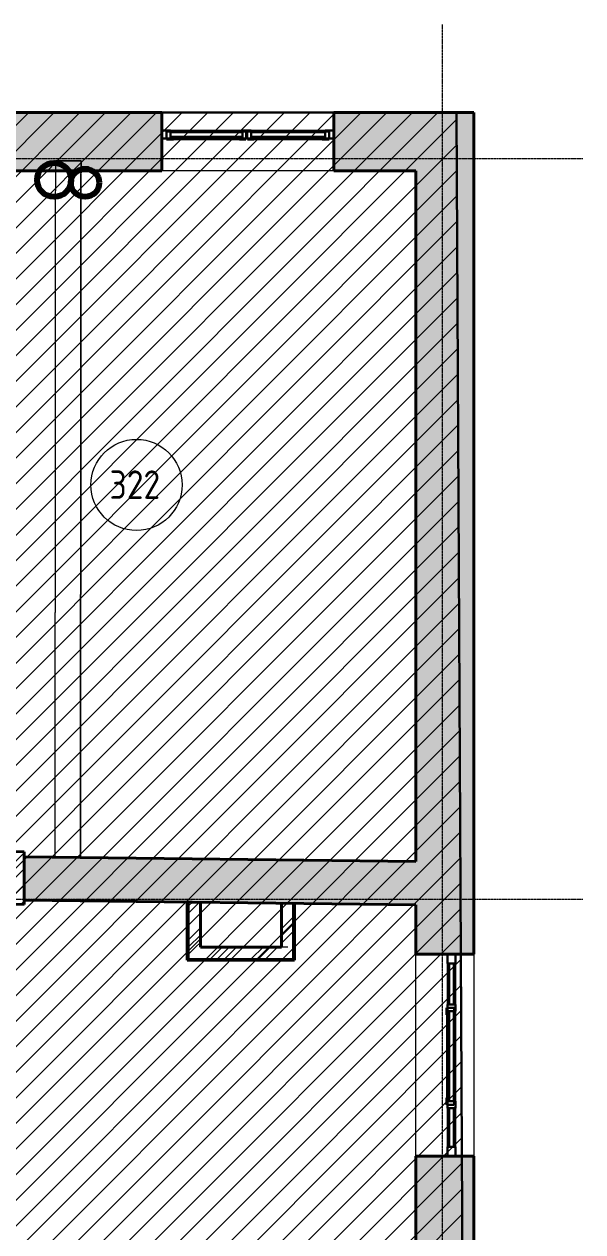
# Model space of a CAD drawing. Header units: millimetres. Extents: x -11886 to 379896, y -8130 to 47743.
# Drawn here: x 268214 to 273119, y 34089 to 44685 of the extents above; entities that cross this region are included whole.
import ezdxf

# ---------------------------------------------------------------- set-up
doc = ezdxf.new("R2010")
doc.units = ezdxf.units.MM
for name, pattern in [('ADSK_Линия сетки', [25, 20, -2.5, 0, -2.5]), ('ADSK_Сверху', [4.5, 3, -1.5]), ('ADSK_Снесено', [4.5, 3, -1.5])]:
    doc.linetypes.add(name, pattern=pattern)
for name, color, linetype, lineweight, true_color in [('_ Окна', 5, 'Continuous', 30, 0x0000ff), ('Витраж', 5, 'Continuous', 18, 0x0000ff), ('Окна', 5, 'Continuous', 18, 0x0000ff), ('Панели витража', 5, 'Continuous', 18, 0x0000ff), ('планы со стояками отопление_dwg', 7, 'Continuous', 9, 0x767676), ('Стены внутренние', 5, 'Continuous', 18, 0x0000ff), ('Стены наружные', 1, 'ADSK_Снесено', 18, 0xff0000), ('Стены штриховка', 5, 'Continuous', 18, 0x0000ff)]:
    doc.layers.add(name, color=color, linetype=linetype, lineweight=lineweight, true_color=true_color)
for name, color, linetype, lineweight in [('Каркас', 7, 'Continuous', 18), ('Марки помещений', 7, 'Continuous', 20), ('Оси', 7, 'Continuous', 9), ('Стены', 7, 'Continuous', 18), ('Стены разрез', 7, 'Continuous', 40), ('стояки', 7, 'Continuous', 9)]:
    doc.layers.add(name, color=color, linetype=linetype, lineweight=lineweight)
doc.styles.add('GOST Common_2', font='GOST_Common.ttf', dxfattribs={"width": 0.9, "height": 250})
pattern_1 = [(45, (215977.25, 150), (-179.6051, 179.6051), []), (45, (216040.75, 150), (0, 359.2102), []), (45, (215913.75, 150), (0, 359.2102), [])]

# ---------------------------------------------------------------- blocks, each defined once
blk = doc.blocks.new('Витраж-тент со смещением вовне - 60мм 34 сдвиг-2061685-03 План 3-го этажа')
at = {"layer": '_ Окна', "color": 161, "linetype": 'ADSK_Сверху', "true_color": 0xaaaaff}
for p, q in [((-349.5, 25), (-349.5, -45)), ((-349.5, 25), (-315.5, 25)), ((-349.5, -45), (-349.5, 25)), ((349.5, 25), (315.5, 25)), ((349.5, -45), (349.5, 25)), ((349.5, -45), (349.5, 25)), ((-289.5, -45), (-349.5, -45)), ((-289.5, -35), (-289.5, -45)), ((289.5, -35), (289.5, -45)), ((289.5, -45), (349.5, -45))]:
    blk.add_line(p, q, dxfattribs=at)
at = {"layer": 'Окна', "color": 161, "linetype": 'ADSK_Сверху', "true_color": 0xaaaaff}
blk.add_line((-289.5, -45), (289.5, -45), dxfattribs=at)
blk = doc.blocks.new('Прямоугольный импост - 70х20_56мм-1433842-03 План 3-го этажа')
at = {"layer": 'Витраж', "color": 161, "linetype": 'ADSK_Сверху', "true_color": 0xaaaaff}
for p, q in [((-4153, 43614), (-4115, 43614)), ((-3464, 43614), (-3388, 43614)), ((-3388, 43544), (-3388, 43614)), ((-4153, 43544), (-4115, 43544)), ((-3464, 43544), (-3388, 43544))]:
    blk.add_line(p, q, dxfattribs=at)
blk = doc.blocks.new('Прямоугольный импост - 70х20_56мм-1257200-03 План 3-го этажа')
at = {"layer": 'Витраж', "color": 161, "linetype": 'ADSK_Сверху', "true_color": 0xaaaaff}
for p, q in [((-76, 35), (0, 35)), ((0, 35), (0, -35)), ((0, -35), (-76, -35))]:
    blk.add_line(p, q, dxfattribs=at)
blk = doc.blocks.new('Прямоугольный импост - 70х20_56мм-1257201-03 План 3-го этажа')
at = {"layer": 'Витраж', "color": 161, "linetype": 'ADSK_Сверху', "true_color": 0xaaaaff}
for p, q in [((0, 35), (-76, 35)), ((0, -35), (0, 35)), ((-76, -35), (0, -35))]:
    blk.add_line(p, q, dxfattribs=at)
blk = doc.blocks.new('Витраж-тент со смещением вовне - 60мм 34 сдвиг-2061687-03 План 3-го этажа')
at = {"layer": '_ Окна', "color": 161, "linetype": 'ADSK_Сверху', "true_color": 0xaaaaff}
for p, q in [((-359.5, 25), (-359.5, -45)), ((-359.5, 25), (-325.5, 25)), ((-359.5, -45), (-359.5, 25)), ((359.5, 25), (325.5, 25)), ((359.5, -45), (359.5, 25)), ((359.5, -45), (359.5, 25)), ((-299.5, -45), (-359.5, -45)), ((-299.5, -35), (-299.5, -45)), ((299.5, -35), (299.5, -45)), ((299.5, -45), (359.5, -45))]:
    blk.add_line(p, q, dxfattribs=at)
at = {"layer": 'Окна', "color": 161, "linetype": 'ADSK_Сверху', "true_color": 0xaaaaff}
blk.add_line((-299.5, -45), (299.5, -45), dxfattribs=at)
blk = doc.blocks.new('Прямоугольный импост - 70х20_56мм-1245127-03 План 3-го этажа')
at = {"layer": 'Витраж', "color": 161, "linetype": 'ADSK_Сверху', "true_color": 0xaaaaff}
for p, q in [((-4898, 43614), (-4898, 43544)), ((-4898, 43614), (-4822, 43614)), ((-4191, 43614), (-4153, 43614)), ((-4898, 43544), (-4822, 43544)), ((-4191, 43544), (-4153, 43544))]:
    blk.add_line(p, q, dxfattribs=at)
blk = doc.blocks.new('Прямоугольный импост - 70х76мм-1464156-03 План 3-го этажа')
at = {"layer": 'Витраж', "color": 161, "linetype": 'ADSK_Сверху', "true_color": 0xaaaaff}
for p, q in [((-38, 35), (38, 35)), ((38, -35), (-38, -35))]:
    blk.add_line(p, q, dxfattribs=at)
blk = doc.blocks.new('Прямоугольный импост - 70х60мм-1433844-03 План 3-го этажа')
at = {"layer": 'Витраж', "color": 161, "linetype": 'ADSK_Сверху', "true_color": 0xaaaaff}
for p, q in [((-4115, 43614), (-4115, 43544)), ((-4115, 43614), (-3464, 43614)), ((-3464, 43544), (-3464, 43614)), ((-4115, 43544), (-3464, 43544))]:
    blk.add_line(p, q, dxfattribs=at)
blk = doc.blocks.new('Прямоугольный импост - 70х60мм-1245129-03 План 3-го этажа')
at = {"layer": 'Витраж', "color": 161, "linetype": 'ADSK_Сверху', "true_color": 0xaaaaff}
for p, q in [((-4822, 43614), (-4822, 43544)), ((-4822, 43614), (-4191, 43614)), ((-4191, 43544), (-4191, 43614)), ((-4822, 43544), (-4191, 43544))]:
    blk.add_line(p, q, dxfattribs=at)
blk = doc.blocks.new('Прямоугольный импост - 70х20_60мм-1425107-03 План 3-го этажа')
at = {"layer": 'Витраж', "color": 161, "linetype": 'ADSK_Сверху', "true_color": 0xaaaaff}
for p, q in [((55953, 35054), (55953, 35024)), ((56023, 35054), (56023, 35024)), ((55953, 34684), (55953, 34604)), ((56023, 34684), (56023, 34604)), ((55953, 34604), (56023, 34604))]:
    blk.add_line(p, q, dxfattribs=at)
blk = doc.blocks.new('Прямоугольный импост - 70х20_60мм-1258642-03 План 3-го этажа')
at = {"layer": 'Витраж', "color": 161, "linetype": 'ADSK_Сверху', "true_color": 0xaaaaff}
for p, q in [((-80, 35), (0, 35)), ((0, 35), (0, -35)), ((0, -35), (-80, -35))]:
    blk.add_line(p, q, dxfattribs=at)
blk = doc.blocks.new('Прямоугольный импост - 70х20_60мм-1258643-03 План 3-го этажа')
at = {"layer": 'Витраж', "color": 161, "linetype": 'ADSK_Сверху', "true_color": 0xaaaaff}
for p, q in [((0, 35), (-80, 35)), ((0, -35), (0, 35)), ((-80, -35), (0, -35))]:
    blk.add_line(p, q, dxfattribs=at)
blk = doc.blocks.new('Прямоугольный импост - 70х20_60мм-1243038-03 План 3-го этажа')
at = {"layer": 'Витраж', "color": 161, "linetype": 'ADSK_Сверху', "true_color": 0xaaaaff}
for p, q in [((-6046, 19355), (-6046, 19385)), ((-5976, 19355), (-5976, 19385)), ((-6046, 18535), (-6046, 18565)), ((-5976, 18535), (-5976, 18565))]:
    blk.add_line(p, q, dxfattribs=at)
blk = doc.blocks.new('Витраж-тент со смещением вовне - 60мм 30 сдвиг-1466951-03 План 3-го этажа')
at = {"layer": '_ Окна', "color": 161, "linetype": 'ADSK_Сверху', "true_color": 0xaaaaff}
for p, q in [((-425, 25), (-425, -45)), ((-425, 25), (-395, 25)), ((-425, -45), (-425, 25)), ((425, 25), (395, 25)), ((425, -45), (425, 25)), ((425, -45), (425, 25)), ((-365, -45), (-425, -45)), ((-365, -35), (-365, -45)), ((365, -35), (365, -45)), ((365, -45), (425, -45))]:
    blk.add_line(p, q, dxfattribs=at)
at = {"layer": 'Окна', "color": 161, "linetype": 'ADSK_Сверху', "true_color": 0xaaaaff}
blk.add_line((-365, -45), (365, -45), dxfattribs=at)
blk = doc.blocks.new('Прямоугольный импост - 70х20_60мм-1225113-03 План 3-го этажа')
at = {"layer": 'Витраж', "color": 161, "linetype": 'ADSK_Сверху', "true_color": 0xaaaaff}
for p, q in [((41024, 2342), (40994, 2342)), ((41464, 2342), (41384, 2342)), ((41464, 2272), (41464, 2342)), ((41024, 2272), (40994, 2272)), ((41464, 2272), (41384, 2272))]:
    blk.add_line(p, q, dxfattribs=at)
blk = doc.blocks.new('Прямоугольный импост - 70х60мм-1258640-03 План 3-го этажа')
at = {"layer": 'Витраж', "color": 161, "linetype": 'ADSK_Сверху', "true_color": 0xaaaaff}
for p, q in [((-30, 35), (30, 35)), ((30, -35), (-30, -35))]:
    blk.add_line(p, q, dxfattribs=at)
blk = doc.blocks.new('Прямоугольный импост - 70х60мм-1225009-03 План 3-го этажа')
at = {"layer": 'Витраж', "color": 161, "linetype": 'ADSK_Сверху', "true_color": 0xaaaaff}
for p, q in [((41024, 2342), (41024, 2272)), ((41384, 2342), (41024, 2342)), ((41384, 2272), (41384, 2342)), ((41384, 2272), (41024, 2272))]:
    blk.add_line(p, q, dxfattribs=at)
blk = doc.blocks.new('Прямоугольный импост - 70х60мм-1425109-03 План 3-го этажа')
at = {"layer": 'Витраж', "color": 161, "linetype": 'ADSK_Сверху', "true_color": 0xaaaaff}
for p, q in [((56023, 35024), (55953, 35024)), ((55953, 35024), (55953, 34684)), ((56023, 35024), (56023, 34684)), ((55953, 34684), (56023, 34684))]:
    blk.add_line(p, q, dxfattribs=at)
blk = doc.blocks.new('Прямоугольный импост - 70х60мм-1243040-03 План 3-го этажа')
at = {"layer": 'Витраж', "color": 161, "linetype": 'ADSK_Сверху', "true_color": 0xaaaaff}
for p, q in [((-5976, 19355), (-6046, 19355)), ((-6046, 18565), (-6046, 19355)), ((-5976, 18565), (-5976, 19355)), ((-6046, 18565), (-5976, 18565))]:
    blk.add_line(p, q, dxfattribs=at)
blk = doc.blocks.new('Системная панель - _AR_Стекло_40мм_привязка по центру-V152-03 План 3-го этажа')
at = {"layer": 'Панели витража', "lineweight": 30}
for p, q in [((315.5, 20), (-315.5, 20)), ((-315.5, 20), (-315.5, -20)), ((315.5, -20), (315.5, 20)), ((-315.5, -20), (315.5, -20))]:
    blk.add_line(p, q, dxfattribs=at)
blk = doc.blocks.new('Прямоугольный импост - 70х40_56мм-1245126-03 План 3-го этажа')
at = {"layer": 'Витраж'}
for p, q in [((-4191, 43614), (-4822, 43614)), ((-4191, 43544), (-4822, 43544))]:
    blk.add_line(p, q, dxfattribs=at)
blk = doc.blocks.new('Прямоугольный импост - 70х20_56мм-V153-03 План 3-го этажа')
at = {"layer": 'Витраж', "lineweight": 30}
for p, q in [((-76, 35), (0, 35)), ((-76, -35), (-76, 35)), ((0, 35), (0, -35)), ((0, -35), (-76, -35))]:
    blk.add_line(p, q, dxfattribs=at)
blk = doc.blocks.new('Прямоугольный импост - 70х20_56мм-V154-03 План 3-го этажа')
at = {"layer": 'Витраж', "lineweight": 30}
for p, q in [((0, 35), (-76, 35)), ((-76, 35), (-76, -35)), ((0, -35), (0, 35)), ((-76, -35), (0, -35))]:
    blk.add_line(p, q, dxfattribs=at)
blk = doc.blocks.new('Системная панель - _AR_Стекло_40мм_привязка по центру-V155-03 План 3-го этажа')
at = {"layer": 'Панели витража', "lineweight": 30}
for p, q in [((325.5, 20), (-325.5, 20)), ((-325.5, 20), (-325.5, -20)), ((325.5, -20), (325.5, 20)), ((-325.5, -20), (325.5, -20))]:
    blk.add_line(p, q, dxfattribs=at)
blk = doc.blocks.new('Прямоугольный импост - 70х40_56мм-1433843-03 План 3-го этажа')
at = {"layer": 'Витраж'}
for p, q in [((-3464, 43614), (-4115, 43614)), ((-3464, 43544), (-4115, 43544))]:
    blk.add_line(p, q, dxfattribs=at)
blk = doc.blocks.new('Прямоугольный импост - 70х76мм-V156-03 План 3-го этажа')
at = {"layer": 'Витраж', "lineweight": 30}
for p, q in [((-38, 35), (38, 35)), ((-38, -35), (-38, 35)), ((38, 35), (38, -35)), ((38, -35), (-38, -35))]:
    blk.add_line(p, q, dxfattribs=at)
blk = doc.blocks.new('Системная панель - _AR_Стекло_40мм_привязка по центру-V180-03 План 3-го этажа')
at = {"layer": 'Панели витража', "lineweight": 30}
for p, q in [((180, 20), (-180, 20)), ((-180, 20), (-180, -20)), ((180, -20), (180, 20)), ((-180, -20), (180, -20))]:
    blk.add_line(p, q, dxfattribs=at)
blk = doc.blocks.new('Прямоугольный импост - 70х40_60мм-V10-03 План 3-го этажа')
at = {"layer": 'Витраж'}
for p, q in [((41024, 2342), (41384, 2342)), ((41024, 2272), (41384, 2272))]:
    blk.add_line(p, q, dxfattribs=at)
blk = doc.blocks.new('Прямоугольный импост - 70х20_60мм-V181-03 План 3-го этажа')
at = {"layer": 'Витраж', "lineweight": 30}
for p, q in [((-80, 35), (0, 35)), ((-80, -35), (-80, 35)), ((0, 35), (0, -35)), ((0, -35), (-80, -35))]:
    blk.add_line(p, q, dxfattribs=at)
blk = doc.blocks.new('Прямоугольный импост - 70х20_60мм-V182-03 План 3-го этажа')
at = {"layer": 'Витраж', "lineweight": 30}
for p, q in [((0, 35), (-80, 35)), ((-80, 35), (-80, -35)), ((0, -35), (0, 35)), ((-80, -35), (0, -35))]:
    blk.add_line(p, q, dxfattribs=at)
blk = doc.blocks.new('Системная панель - _AR_Стекло_40мм_привязка по центру-1425110-03 План 3-го этажа')
at = {"layer": 'Панели витража', "lineweight": 30}
for p, q in [((170, 20), (-170, 20)), ((-170, 20), (-170, -20)), ((170, -20), (170, 20)), ((-170, -20), (170, -20))]:
    blk.add_line(p, q, dxfattribs=at)
blk = doc.blocks.new('Прямоугольный импост - 70х40_60мм-1425108-03 План 3-го этажа')
at = {"layer": 'Витраж'}
for p, q in [((55953, 34684), (55953, 35024)), ((56023, 34684), (56023, 35024))]:
    blk.add_line(p, q, dxfattribs=at)
blk = doc.blocks.new('Системная панель - _AR_Стекло_40мм_привязка по центру-V183-03 План 3-го этажа')
at = {"layer": 'Панели витража', "lineweight": 30}
for p, q in [((395, 20), (-395, 20)), ((-395, 20), (-395, -20)), ((395, -20), (395, 20)), ((-395, -20), (395, -20))]:
    blk.add_line(p, q, dxfattribs=at)
blk = doc.blocks.new('Прямоугольный импост - 70х40_60мм-1243039-03 План 3-го этажа')
at = {"layer": 'Витраж'}
for p, q in [((-6046, 19355), (-6046, 18565)), ((-5976, 19355), (-5976, 18565))]:
    blk.add_line(p, q, dxfattribs=at)
blk = doc.blocks.new('Прямоугольный импост - 70х60мм-V184-03 План 3-го этажа')
at = {"layer": 'Витраж', "lineweight": 30}
for p, q in [((-30, 35), (30, 35)), ((-30, -35), (-30, 35)), ((30, 35), (30, -35)), ((30, -35), (-30, -35))]:
    blk.add_line(p, q, dxfattribs=at)
blk = doc.blocks.new('Новые проёмы 3 этаж - Новые проёмы 3 этаж-1676495-03 План 3-го этажа')
at = {"layer": 'Стены'}
h = blk.add_hatch(dxfattribs=at)
h.set_pattern_fill('FP_4', color=256, style=0, pattern_type=2)
h.set_pattern_definition([(45, (0, 0), (-70.71068, 70.71068), [])])
h.paths.add_polyline_path([(52237, 36811), (52237, 37273), (50737, 37290), (50737, 36824), (51296, 36819)])
at = {"layer": 'Стены разрез'}
for p, q in [((52237, 37273), (50737, 37290)), ((52237, 36811), (52237, 37273)), ((50737, 36824), (52237, 36811))]:
    blk.add_line(p, q, dxfattribs=at)
blk = doc.blocks.new('планы со стояками отопление_dwg-1484427-03 План 3-го этажа')
at = {"layer": 'стояки', "color": 6, "lineweight": 80, "true_color": 0xff00ff}
blk.add_circle((223599, 366785), 150, dxfattribs=at)
at = {"layer": 'стояки', "color": 246, "lineweight": 80, "true_color": 0x7f001f}
blk.add_circle((223870, 366759), 124, dxfattribs=at)
blk = doc.blocks.new('ADSK_Марка_Помещение_ОдноЗначение - Номер-247393-03 План 3-го этажа')
at = {"layer": 'Марки помещений'}
blk.add_circle((0, 0), 4, dxfattribs=at)

msp = doc.modelspace()

# ---------------------------------------------------------------- hatches: boundary and pattern name
at = {"lineweight": 13, "true_color": 0x636466, "transparency": 33554559}
h = msp.add_hatch(dxfattribs=at)
h.set_pattern_fill('ANSI31', color=251, scale=50)
h.set_pattern_definition([(45, (215977.25, 85026.59), (-112.2532, 112.2532), [])])
h.paths.add_polyline_path([(265910.66, 8682.3), (272191.2, 8682.3), (272009.87, 43909.21), (262010.47, 43909.21), (262010.47, 21084.06), (262697.11, 21054.57), (262698.93, 11328.12), (216748.38, 11328.12), (216748.38, 8679.25), (216267.75, 8679.25), (216267.75, 456.79), (224250.25, 422.02), (224250.25, 2336.48), (234949.9, 2336.48), (234949.9, -2582.57), (247313.65, -2582.57), (247313.65, 2335.74), (258014.19, 2256.79), (258014.19, 300.23), (265910.66, 300.23)])
at = {"layer": 'Стены внутренние', "true_color": 0xc0c0c0}
h = msp.add_hatch(color=9, dxfattribs=at)
h.paths.add_polyline_path([(271652.71, 36958.95), (271652.71, 37338.97), (268213.99, 37377.92), (268213.99, 36997.9), (271510.28, 36960.56)])
h.paths.add_polyline_path([(266713.99, 37014.89), (266713.99, 37394.91), (265161.98, 37412.49), (265163.18, 37032.45), (266056.75, 37022.33)])
at = {"layer": 'Стены внутренние', "lineweight": 9}
h = msp.add_hatch(dxfattribs=at)
h.set_pattern_fill('FP_1', color=256, style=0, pattern_type=2)
h.set_pattern_definition(pattern_1)
h.paths.add_polyline_path([(269660.9, 36586.79), (269760.9, 36586.79), (269760.9, 36980.37), (269660.9, 36981.51), (269660.9, 36605.89)])
h = msp.add_hatch(dxfattribs=at)
h.set_pattern_fill('FP_1', color=256, style=0, pattern_type=2)
h.set_pattern_definition(pattern_1)
h.paths.add_polyline_path([(270519.45, 36486.79), (270572.57, 36486.79), (270572.57, 36971.18), (270472.57, 36971.18), (270472.57, 36486.79), (270503.75, 36486.79)])
h = msp.add_hatch(dxfattribs=at)
h.set_pattern_fill('FP_1', color=256, style=0, pattern_type=2)
h.set_pattern_definition(pattern_1)
h.paths.add_polyline_path([(270472.57, 36486.79), (270472.57, 36586.79), (269660.9, 36586.79), (269660.9, 36486.79)])
at = {"layer": 'Стены наружные', "linetype": 'Continuous', "true_color": 0xc0c0c0}
h = msp.add_hatch(color=9, dxfattribs=at)
h.paths.add_polyline_path([(271652.71, 43399.21), (271652.71, 43909.21), (270932.69, 43909.21), (270932.69, 43399.21)])
h.paths.add_polyline_path([(269422.69, 43399.21), (269422.69, 43909.21), (267888.13, 43909.21), (267888.13, 43399.21)])
h.paths.add_polyline_path([(263339.13, 43399.21), (263339.13, 43909.21), (262010.47, 43909.21), (262010.47, 43399.21), (262520.47, 43399.21)])
h.paths.add_polyline_path([(264849.13, 43399.21), (266378.13, 43399.21), (266378.13, 43909.21), (264849.13, 43909.21), (264849.13, 43565)])
h = msp.add_hatch(color=9, dxfattribs=at)
h.paths.add_polyline_path([(272162.71, 21011.32), (272162.71, 22148.71), (271652.71, 22148.71), (271652.71, 21013.68), (271945.1, 21012.33)])
h.paths.add_polyline_path([(271807.5, 23918.71), (272162.71, 23918.71), (272162.71, 26230.68), (271652.71, 26230.68), (271652.71, 23918.71)])
h.paths.add_polyline_path([(271757.76, 28000.68), (272162.71, 28000.68), (272162.71, 30433.89), (271652.71, 30433.89), (271652.71, 28000.68)])
h.paths.add_polyline_path([(271757.76, 32203.89), (272162.71, 32203.89), (272162.71, 34754.16), (271652.71, 34754.16), (271652.71, 32203.89)])
h.paths.add_polyline_path([(272162.71, 36524.16), (272162.71, 43909.21), (271652.71, 43909.21), (271652.71, 36524.16), (271945.1, 36524.16)])

# ---------------------------------------------------------------- linework, layer by layer
at = {"color": 251, "lineweight": 30, "true_color": 0x636466}
msp.add_lwpolyline([(262010.47, 21084.06), (262010.47, 43909.21), (272009.87, 43909.21), (272191.2, 8682.3), (265910.66, 8682.3), (265910.66, 300.23), (258014.19, 300.23), (258014.19, 2256.79), (247213.23, 2336.48), (247313.65, 2335.74), (247313.65, -2582.57), (234949.9, -2582.57), (234949.9, 2336.48), (224250.25, 2336.48), (224250.25, 422.02), (216267.75, 456.79), (216267.75, 8679.25)], dxfattribs=at)
at = {"layer": 'Каркас', "color": 253, "linetype": 'ADSK_Сверху', "true_color": 0xb2b2b2}
for p, q in [((268488.05, 43486.74), (268483.21, 37374.87)), ((268488.05, 43486.74), (268713.25, 43486.56)), ((268708.41, 37372.32), (268713.25, 43486.56)), ((268483.21, 37374.87), (268708.41, 37372.32))]:
    msp.add_line(p, q, dxfattribs=at)
at = {"layer": 'Каркас', "color": 253, "linetype": 'ADSK_Сверху', "true_color": 0xaaaaaa}
for p, q in [((268488.05, 43486.74), (268483.21, 37374.87)), ((268713.25, 43486.56), (268488.05, 43486.74)), ((268713.25, 43486.56), (268708.41, 37372.32)), ((268708.41, 37372.32), (268483.21, 37374.87))]:
    msp.add_line(p, q, dxfattribs=at)
at = {"layer": 'Оси', "linetype": 'ADSK_Линия сетки'}
for p, q in [((271887.16, -4834.79), (271887.16, 44684.79)), ((204891.03, 43506.79), (273118.97, 43506.79)), ((204891.03, 37006.79), (273118.97, 37006.79))]:
    msp.add_line(p, q, dxfattribs=at)
at = {"layer": 'Стены внутренние', "color": 18, "lineweight": 40, "true_color": 0x000000}
for p, q in [((271652.71, 37338.97), (268213.99, 37377.92)), ((268213.99, 37377.92), (268213.99, 36997.9)), ((268213.99, 36997.9), (271652.71, 36958.95)), ((269645.9, 36981.68), (269645.9, 36471.79)), ((269760.9, 36586.79), (269760.9, 36980.37)), ((270472.57, 36972.31), (270472.57, 36586.79)), ((270587.57, 36471.79), (270587.57, 36971.01)), ((270472.57, 36586.79), (269760.9, 36586.79)), ((269645.9, 36471.79), (270587.57, 36471.79))]:
    msp.add_line(p, q, dxfattribs=at)
at = {"layer": 'Стены внутренние', "color": 18, "linetype": 'ADSK_Сверху', "true_color": 0x000000}
for p, q in [((269645.9, 36981.68), (269645.9, 36471.79)), ((269645.9, 36981.68), (269760.9, 36980.37)), ((269760.9, 36586.79), (269760.9, 36980.37)), ((270528, 36586.79), (269760.9, 36586.79)), ((269645.9, 36471.79), (270528, 36471.79))]:
    msp.add_line(p, q, dxfattribs=at)
at = {"layer": 'Стены наружные', "color": 18, "linetype": 'Continuous', "lineweight": 40, "true_color": 0x000000}
for p, q in [((269422.69, 43909.21), (267888.13, 43909.21)), ((269422.69, 43399.21), (269422.69, 43909.21)), ((272162.71, 43909.21), (270932.69, 43909.21)), ((270932.69, 43909.21), (270932.69, 43399.21)), ((272162.71, 36524.16), (272162.71, 43909.21)), ((267888.13, 43399.21), (269422.69, 43399.21)), ((270932.69, 43399.21), (271652.71, 43399.21)), ((271652.71, 43399.21), (271652.71, 37338.97)), ((271652.71, 36958.95), (271652.71, 36524.16)), ((271652.71, 36524.16), (272162.71, 36524.16)), ((272162.71, 34754.16), (271652.71, 34754.16)), ((271652.71, 34754.16), (271652.71, 32203.89)), ((272162.71, 32203.89), (272162.71, 34754.16))]:
    msp.add_line(p, q, dxfattribs=at)
at = {"layer": 'Стены наружные', "color": 18, "linetype": 'Continuous', "true_color": 0x000000}
for p, q in [((269422.69, 43909.21), (270932.69, 43909.21)), ((270932.69, 43399.21), (269422.69, 43399.21)), ((271652.71, 34754.16), (271652.71, 36524.16)), ((272162.71, 36524.16), (272162.71, 34754.16))]:
    msp.add_line(p, q, dxfattribs=at)
at = {"layer": 'Стены штриховка'}
for p, q in [((269654.9, 36981.58), (269654.9, 36480.79)), ((269660.9, 36981.51), (269660.9, 36486.79)), ((270572.57, 36486.79), (270572.57, 36971.18)), ((270578.57, 36480.79), (270578.57, 36971.11)), ((269654.9, 36480.79), (270578.57, 36480.79)), ((269660.9, 36486.79), (270572.57, 36486.79))]:
    msp.add_line(p, q, dxfattribs=at)

# ---------------------------------------------------------------- block references
at = {"layer": '_ Окна', "color": 161, "linetype": 'ADSK_Сверху', "true_color": 0xaaaaff}
for name, p in [('Витраж-тент со смещением вовне - 60мм 34 сдвиг-2061685-03 План 3-го этажа', (269814.19, 43717.51)), ('Витраж-тент со смещением вовне - 60мм 34 сдвиг-2061687-03 План 3-го этажа', (270531.19, 43717.51))]:
    msp.add_blockref(name, p, dxfattribs=at)
at = {"layer": '_ Окна', "color": 161, "linetype": 'ADSK_Сверху', "true_color": 0xaaaaff, "rotation": 269.9999999999999}
msp.add_blockref('Витраж-тент со смещением вовне - 60мм 30 сдвиг-1466951-03 План 3-го этажа', (271965.5, 35629.16), dxfattribs=at)
at = {"layer": 'Витраж', "color": 161, "linetype": 'ADSK_Сверху', "true_color": 0xaaaaff}
for name, p, rotation in [('Прямоугольный импост - 70х20_56мм-1257201-03 План 3-го этажа', (269422.69, 43717.51), 180), ('Прямоугольный импост - 70х20_60мм-1258643-03 План 3-го этажа', (271965.5, 36524.16), 89.99999999999997), ('Прямоугольный импост - 70х20_60мм-1225113-03 План 3-го этажа', (274272.18, -4939.94), 90), ('Прямоугольный импост - 70х60мм-1225009-03 План 3-го этажа', (274272.18, -4939.94), 90), ('Прямоугольный импост - 70х20_60мм-1243038-03 План 3-го этажа', (265954.33, 54589.35), 180), ('Прямоугольный импост - 70х60мм-1243040-03 План 3-го этажа', (265954.33, 54589.35), 180)]:
    msp.add_blockref(name, p, dxfattribs=dict(at, rotation=rotation))
for name, p in [('Прямоугольный импост - 70х20_56мм-1245127-03 План 3-го этажа', (274321.03, 138.53)), ('Прямоугольный импост - 70х60мм-1245129-03 План 3-го этажа', (274321.03, 138.53)), ('Прямоугольный импост - 70х20_56мм-1433842-03 План 3-го этажа', (274321.03, 138.53)), ('Прямоугольный импост - 70х60мм-1433844-03 План 3-го этажа', (274321.03, 138.53)), ('Прямоугольный импост - 70х20_60мм-1425107-03 План 3-го этажа', (215977.25, 150)), ('Прямоугольный импост - 70х60мм-1425109-03 План 3-го этажа', (215977.25, 150))]:
    msp.add_blockref(name, p, dxfattribs=at)
at = {"layer": 'Витраж'}
for name, p, rotation in [('Прямоугольный импост - 70х20_56мм-V154-03 План 3-го этажа', (269422.69, 43717.51), 180), ('Прямоугольный импост - 70х20_60мм-V182-03 План 3-го этажа', (271965.5, 36524.16), 89.99999999999997), ('Прямоугольный импост - 70х40_60мм-V10-03 План 3-го этажа', (274272.18, -4939.94), 90), ('Прямоугольный импост - 70х40_60мм-1243039-03 План 3-го этажа', (265954.33, 54589.35), 180)]:
    msp.add_blockref(name, p, dxfattribs=dict(at, rotation=rotation))
for name, p in [('Прямоугольный импост - 70х40_56мм-1245126-03 План 3-го этажа', (274321.03, 138.53)), ('Прямоугольный импост - 70х40_56мм-1433843-03 План 3-го этажа', (274321.03, 138.53)), ('Прямоугольный импост - 70х40_60мм-1425108-03 План 3-го этажа', (215977.25, 150))]:
    msp.add_blockref(name, p, dxfattribs=at)
at = {"layer": 'Витраж', "color": 161, "linetype": 'ADSK_Сверху', "true_color": 0xaaaaff, "extrusion": (0, 0, -1)}
for name, p, rotation in [('Прямоугольный импост - 70х76мм-1464156-03 План 3-го этажа', (-270167.69, 43717.51), 180), ('Прямоугольный импост - 70х20_56мм-1257200-03 План 3-го этажа', (-270932.69, 43717.51), 180), ('Прямоугольный импост - 70х60мм-1258640-03 План 3-го этажа', (-271965.5, 36054.16), 270.0000000000001), ('Прямоугольный импост - 70х60мм-1258640-03 План 3-го этажа', (-271965.5, 35204.16), 270.0000000000001), ('Прямоугольный импост - 70х20_60мм-1258642-03 План 3-го этажа', (-271965.5, 34754.16), 270.0000000000001)]:
    msp.add_blockref(name, p, dxfattribs=dict(at, rotation=rotation))
at = {"layer": 'Витраж', "extrusion": (0, 0, -1)}
for name, p, rotation in [('Прямоугольный импост - 70х76мм-V156-03 План 3-го этажа', (-270167.69, 43717.51), 180), ('Прямоугольный импост - 70х20_56мм-V153-03 План 3-го этажа', (-270932.69, 43717.51), 180), ('Прямоугольный импост - 70х60мм-V184-03 План 3-го этажа', (-271965.5, 36054.16), 270.0000000000001), ('Прямоугольный импост - 70х60мм-V184-03 План 3-го этажа', (-271965.5, 35204.16), 270.0000000000001), ('Прямоугольный импост - 70х20_60мм-V181-03 План 3-го этажа', (-271965.5, 34754.16), 270.0000000000001)]:
    msp.add_blockref(name, p, dxfattribs=dict(at, rotation=rotation))
at = {"layer": 'Марки помещений', "xscale": 99.99999999999993, "yscale": 99.99999999999993, "zscale": 99.99999999999993}
msp.add_blockref('ADSK_Марка_Помещение_ОдноЗначение - Номер-247393-03 План 3-го этажа', (269200.45, 40641.73), dxfattribs=at)
at = {"layer": 'Панели витража'}
for name, p in [('Системная панель - _AR_Стекло_40мм_привязка по центру-V152-03 План 3-го этажа', (269814.19, 43717.51)), ('Системная панель - _AR_Стекло_40мм_привязка по центру-V155-03 План 3-го этажа', (270531.19, 43717.51))]:
    msp.add_blockref(name, p, dxfattribs=at)
at = {"layer": 'Панели витража', "rotation": 269.9999999999999}
for name, p in [('Системная панель - _AR_Стекло_40мм_привязка по центру-V180-03 План 3-го этажа', (271965.5, 36264.16)), ('Системная панель - _AR_Стекло_40мм_привязка по центру-V183-03 План 3-го этажа', (271965.5, 35629.16)), ('Системная панель - _AR_Стекло_40мм_привязка по центру-1425110-03 План 3-го этажа', (271965.5, 35004.16))]:
    msp.add_blockref(name, p, dxfattribs=at)
at = {"layer": 'планы со стояками отопление_dwg', "color": 6, "true_color": 0xff00ff}
msp.add_blockref('планы со стояками отопление_dwg-1484427-03 План 3-го этажа', (44878.56, -323466.25), dxfattribs=at)
at = {"layer": 'Стены'}
msp.add_blockref('Новые проёмы 3 этаж - Новые проёмы 3 этаж-1676495-03 План 3-го этажа', (215977.25, 150), dxfattribs=at)

# ---------------------------------------------------------------- texts
at = {"layer": 'Марки помещений', "lineweight": 9, "insert": (268964.19, 40769.46), "char_height": 250, "width": 584.4302, "attachment_point": 1, "style": 'GOST Common_2'}
msp.add_mtext('322', dxfattribs=at)

doc.saveas('drawing.dxf')
